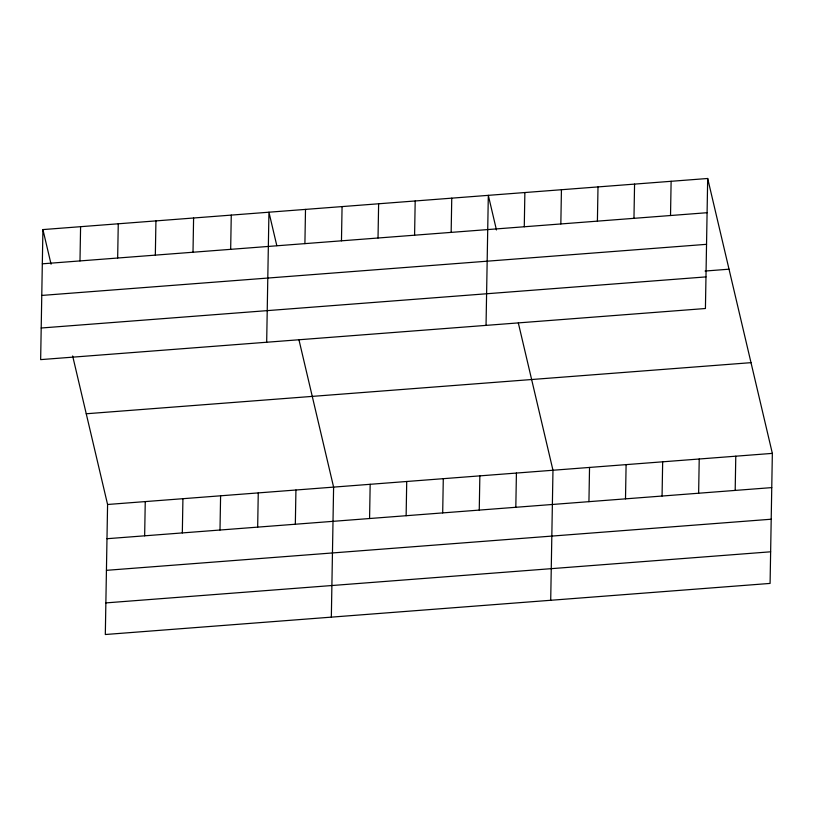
<?xml version="1.0" encoding="UTF-8"?>
<svg xmlns="http://www.w3.org/2000/svg" width="813" height="813" viewBox="0 0 813 813"><rect width="100%" height="100%" fill="white"/><g stroke="black" fill="none" stroke-linecap="round" stroke-linejoin="round"><path stroke-width="1.22" d="M42.916 229.581L40.65 359.62L705.42 308.513L707.686 178.484L42.916 229.581L51.067 264.205M79.989 260.922L80.589 226.685M72.652 355.962L107.58 504.487L105.314 634.516L770.084 583.419L772.35 453.38L707.686 178.484M117.661 258.026L118.261 223.788M144.653 535.818L145.253 501.591M155.334 255.13L155.933 220.892M182.325 532.922L182.925 498.694M193.006 252.233L193.596 218.006M219.998 530.025L220.597 495.798M230.668 249.337L231.268 215.11M257.67 527.129L258.26 492.902M266.674 342.243L268.94 212.213L276.806 245.628M295.332 524.233L295.932 490.005M304.905 243.626L305.505 209.398M331.338 617.148L333.604 487.109L298.96 339.824M341.47 240.821L342.07 206.583M369.569 518.531L370.169 484.294M378.025 238.006L378.624 203.778M406.134 515.716L406.724 481.489M414.589 235.201L415.189 200.963M442.689 512.912L443.288 478.674M451.154 232.386L451.754 198.159M479.253 510.097L479.853 475.869M486.042 325.383L488.318 195.344L496.458 229.957M515.818 507.282L516.418 473.054M524.273 226.766L524.873 192.539M550.706 600.279L552.972 470.249L518.328 322.954M560.838 223.951L561.437 189.724M588.937 501.662L589.537 467.434M597.403 221.146L598.002 186.909M625.502 498.857L626.101 464.619M633.967 218.331L634.567 184.104M662.067 496.042L662.666 461.814M670.522 215.526L671.121 181.289M698.631 493.237L699.221 458.999M735.186 490.422L735.785 456.195M42.327 263.819L707.086 212.711M41.768 295.434L706.538 244.327M705.074 271.044L729.027 269.194M41.199 328.005L705.969 276.898M86.249 413.766L751.009 362.659M107.58 504.487L772.35 453.38M106.991 538.714L771.75 487.607M106.432 570.33L771.202 519.222M105.863 602.9L770.633 551.803"/></g></svg>
